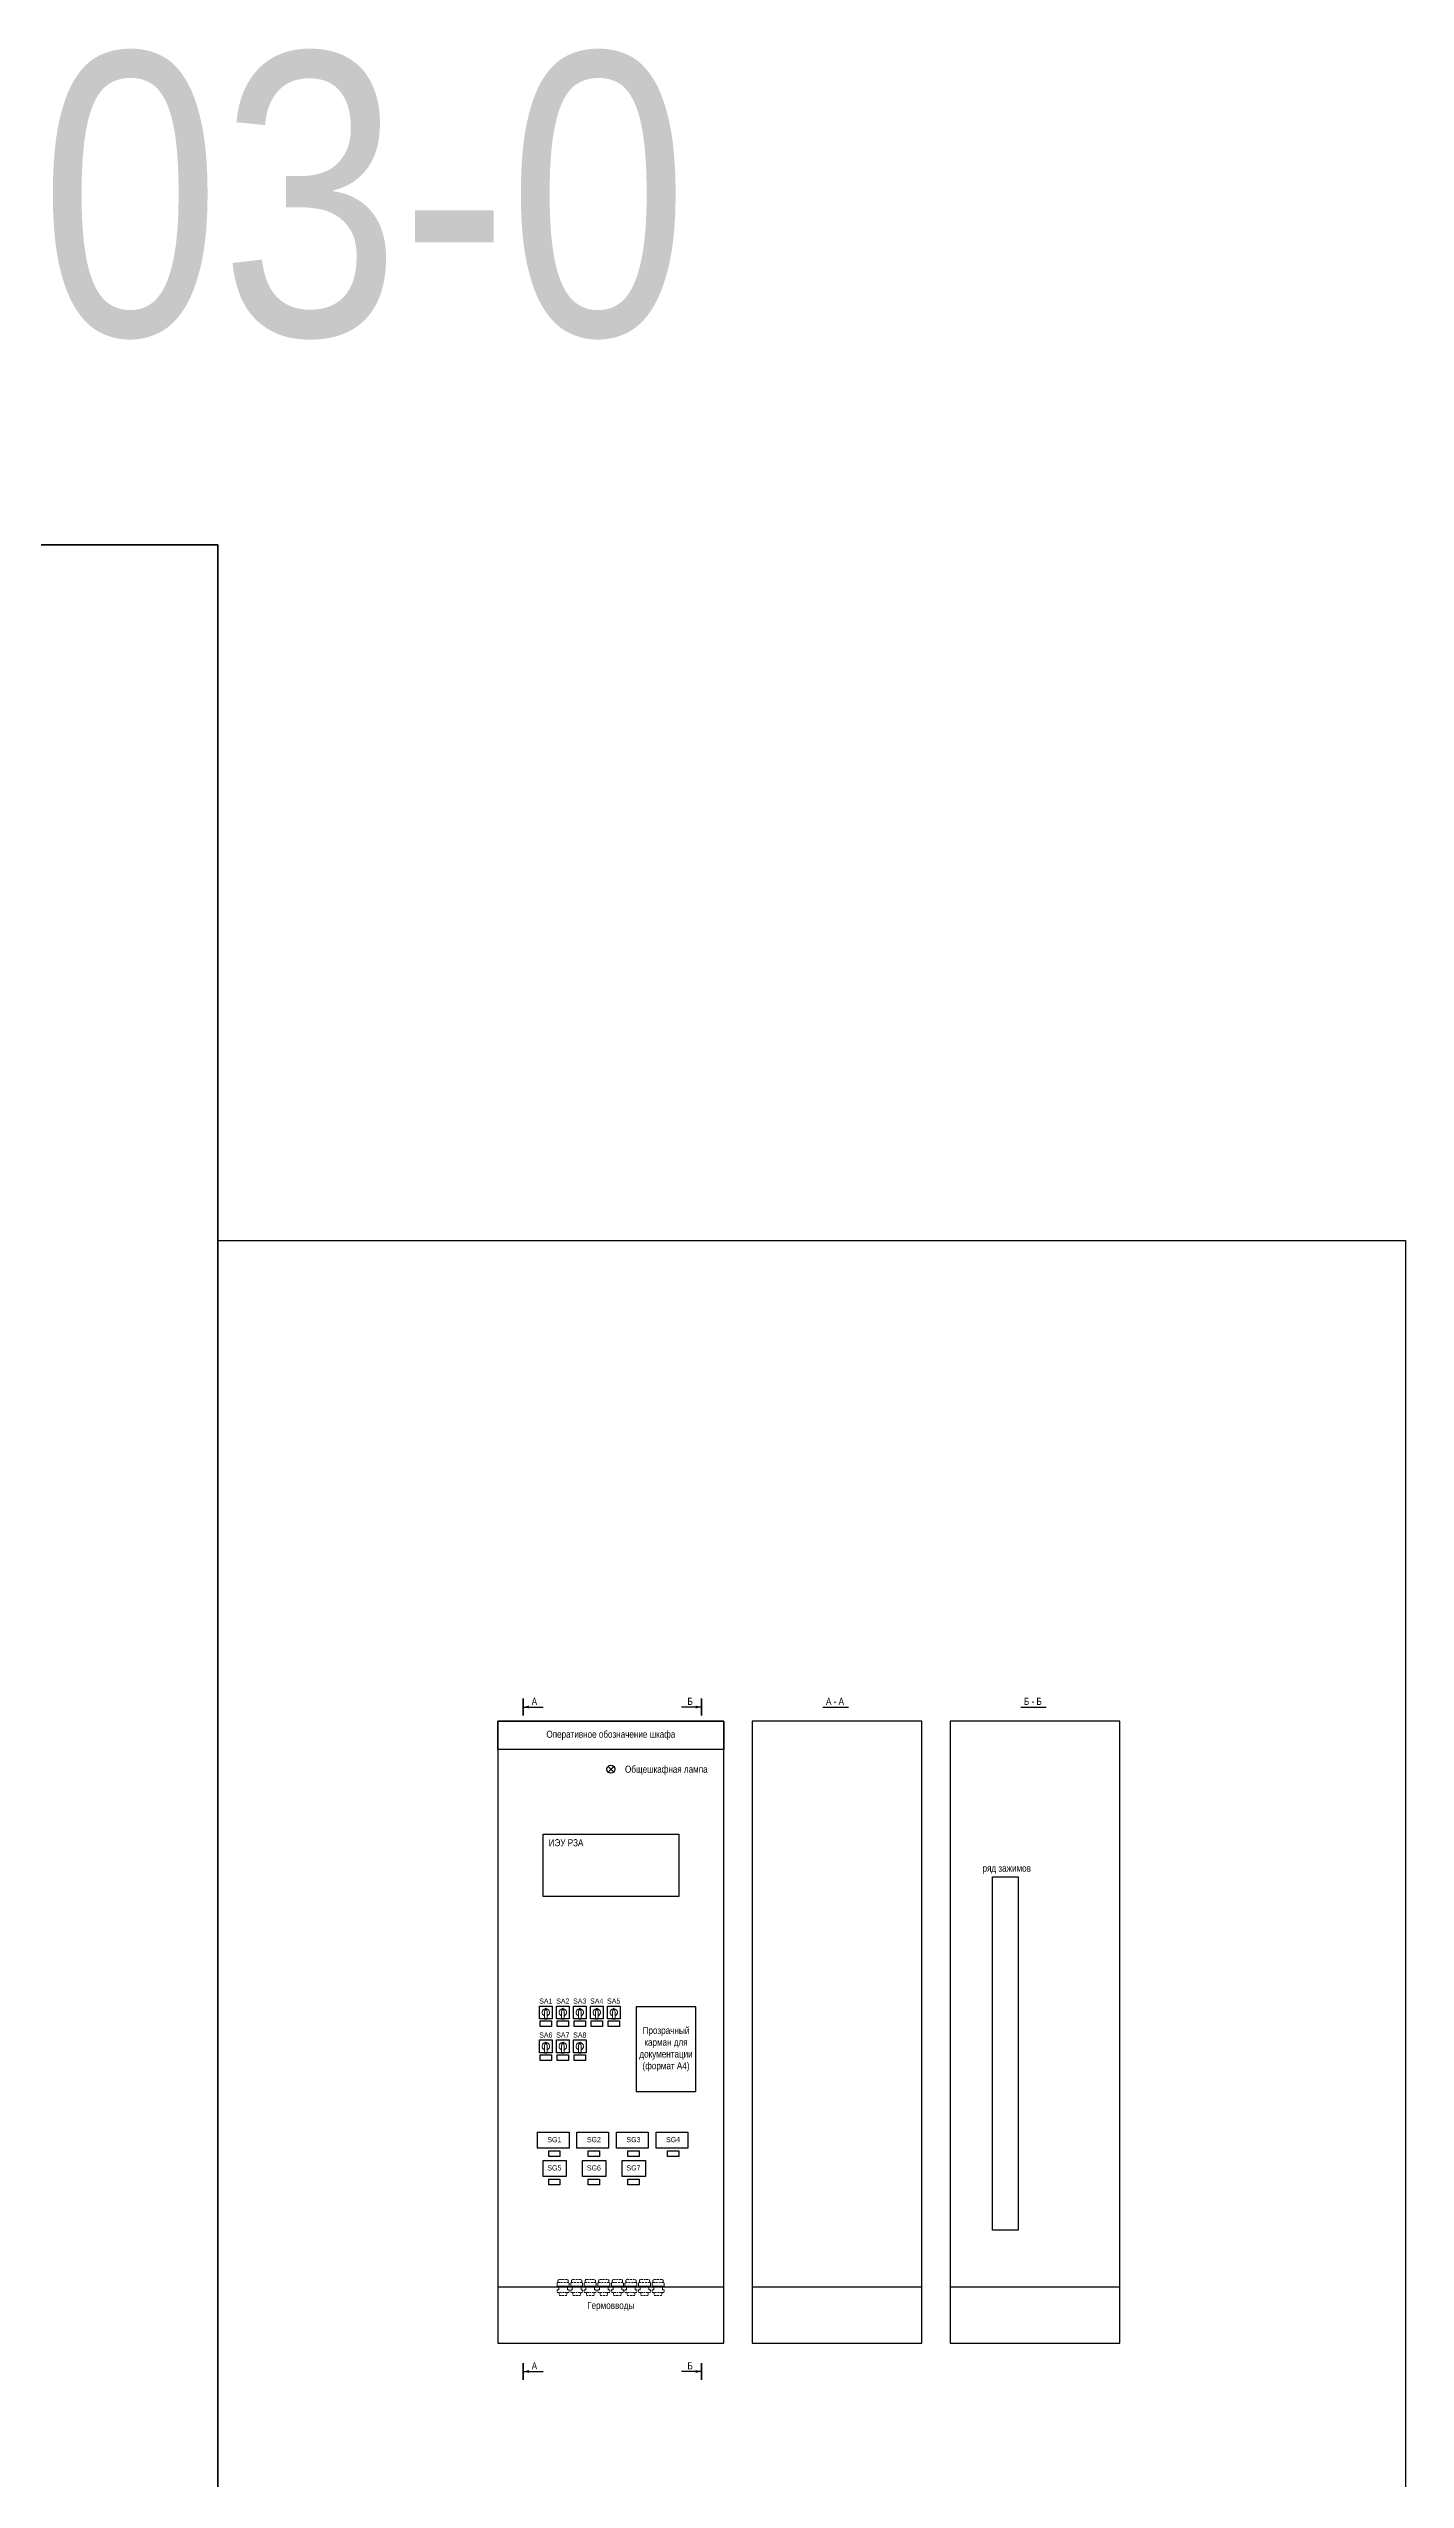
# Model space of a CAD drawing. Header units: millimetres. Extents: x 25558 to 49929, y 1902 to 19390.
# Drawn here: x 30439 to 30919, y 9547 to 10406 of the extents above; entities that cross this region are included whole.
import ezdxf
from ezdxf.enums import TextEntityAlignment as Align

# ---------------------------------------------------------------- set-up
doc = ezdxf.new("R2010")
doc.units = ezdxf.units.MM
doc.linetypes.add('Standard', pattern=[0])
doc.linetypes.add('штриховая2', pattern=[9.525, 6.35, -3.175])
doc.layers.add('Free_graphics', color=56, linetype='Continuous')
for name, color, linetype, lineweight in [('Основная', 7, 'Continuous', 30), ('Толстая', 7, 'Continuous', 53), ('Тонкая', 7, 'Continuous', 5)]:
    doc.layers.add(name, color=color, linetype=linetype, lineweight=lineweight)
doc.styles.add('Narrow', font='ARIALN.TTF')

# ---------------------------------------------------------------- blocks, each defined once
blk = doc.blocks.new('Переключатель')
at = {"ltscale": 0.35}
blk.add_line((-0.46875, -2.25), (0.46875, -2.25), dxfattribs=at)
blk.add_lwpolyline([(-2.25, 2.25), (2.25, 2.25), (2.25, -2.25), (-2.25, -2.25)], close=True, dxfattribs=at)
at = {"layer": 'Free_graphics', "color": 0, "linetype": 'Standard', "lineweight": 9}
for p, q in [((-0.46875, 0), (-0.328125, 0.9375)), ((-0.46875, -2.25), (-0.46875, 0)), ((-0.328125, 0.9375), (0, 1.5)), ((-0.328125, 0.9375), (0.328125, 0.9375)), ((0.328125, 0.9375), (0, 1.5)), ((0.46875, 0), (0.328125, 0.9375)), ((0.46875, -2.25), (0.46875, 0))]:
    blk.add_line(p, q, dxfattribs=at)
for radius, start, end in [(1.317188, 95, 249), (1.314375, 291, 85)]:
    blk.add_arc((0, 0), radius, start, end, dxfattribs=at)

msp = doc.modelspace()

# ---------------------------------------------------------------- linework, layer by layer
at = {"linetype": 'штриховая2', "lineweight": 13, "ltscale": 0.1}
for p, q in [((30618.99, 9616.25), (30618.99, 9615)), ((30618.99, 9615), (30618.99, 9616.25)), ((30618.99, 9613.94), (30618.99, 9612.89)), ((30618.99, 9613.94), (30619.56, 9613.94)), ((30618.99, 9612.89), (30621.1, 9612.89)), ((30619.28, 9616.92), (30619.28, 9616.44)), ((30619.28, 9616.44), (30621.1, 9616.44)), ((30619.56, 9613.94), (30619.56, 9615)), ((30619.76, 9612.89), (30619.76, 9611.83)), ((30619.76, 9611.83), (30621.1, 9611.83)), ((30619.85, 9617.59), (30621.1, 9617.59)), ((30622.35, 9617.59), (30621.1, 9617.59)), ((30622.92, 9616.44), (30621.1, 9616.44)), ((30623.21, 9612.89), (30621.1, 9612.89)), ((30622.44, 9611.83), (30621.1, 9611.83)), ((30622.44, 9612.89), (30622.44, 9611.83)), ((30622.64, 9613.94), (30622.64, 9615)), ((30623.21, 9613.94), (30622.64, 9613.94)), ((30622.92, 9616.92), (30622.92, 9616.44)), ((30623.21, 9616.25), (30623.21, 9615)), ((30623.21, 9615), (30623.21, 9616.25)), ((30623.21, 9613.94), (30623.21, 9612.89)), ((30623.79, 9613.94), (30623.79, 9612.89)), ((30623.79, 9613.94), (30624.36, 9613.94)), ((30623.79, 9612.89), (30625.9, 9612.89)), ((30624.08, 9616.92), (30624.08, 9616.44)), ((30624.08, 9616.44), (30625.9, 9616.44)), ((30624.36, 9613.94), (30624.36, 9615)), ((30624.56, 9612.89), (30624.56, 9611.83)), ((30624.56, 9611.83), (30625.9, 9611.83)), ((30624.65, 9617.59), (30625.9, 9617.59)), ((30627.15, 9617.59), (30625.9, 9617.59)), ((30627.72, 9616.44), (30625.9, 9616.44)), ((30628.01, 9612.89), (30625.9, 9612.89)), ((30627.24, 9611.83), (30625.9, 9611.83)), ((30627.24, 9612.89), (30627.24, 9611.83)), ((30627.44, 9613.94), (30627.44, 9615)), ((30628.01, 9613.94), (30627.44, 9613.94)), ((30627.72, 9616.92), (30627.72, 9616.44)), ((30628.01, 9616.25), (30628.01, 9615)), ((30628.01, 9615), (30628.01, 9616.25)), ((30628.01, 9613.94), (30628.01, 9612.89)), ((30628.59, 9616.25), (30628.59, 9615)), ((30628.59, 9615), (30628.59, 9616.25)), ((30628.59, 9613.94), (30628.59, 9612.89)), ((30628.59, 9613.94), (30629.16, 9613.94)), ((30628.59, 9612.89), (30630.7, 9612.89)), ((30628.88, 9616.92), (30628.88, 9616.44)), ((30628.88, 9616.44), (30630.7, 9616.44)), ((30629.16, 9613.94), (30629.16, 9615)), ((30629.36, 9612.89), (30629.36, 9611.83)), ((30629.36, 9611.83), (30630.7, 9611.83)), ((30629.45, 9617.59), (30630.7, 9617.59)), ((30631.95, 9617.59), (30630.7, 9617.59)), ((30632.52, 9616.44), (30630.7, 9616.44)), ((30632.81, 9612.89), (30630.7, 9612.89)), ((30632.04, 9611.83), (30630.7, 9611.83)), ((30632.04, 9612.89), (30632.04, 9611.83)), ((30632.24, 9613.94), (30632.24, 9615)), ((30632.81, 9613.94), (30632.24, 9613.94)), ((30632.52, 9616.92), (30632.52, 9616.44)), ((30632.81, 9616.25), (30632.81, 9615)), ((30632.81, 9615), (30632.81, 9616.25)), ((30632.81, 9613.94), (30632.81, 9612.89)), ((30633.39, 9616.25), (30633.39, 9615)), ((30633.39, 9615), (30633.39, 9616.25)), ((30633.39, 9613.94), (30633.39, 9612.89)), ((30633.39, 9613.94), (30633.96, 9613.94)), ((30633.39, 9612.89), (30635.5, 9612.89)), ((30633.68, 9616.92), (30633.68, 9616.44)), ((30633.68, 9616.44), (30635.5, 9616.44)), ((30633.96, 9613.94), (30633.96, 9615)), ((30634.16, 9612.89), (30634.16, 9611.83)), ((30634.16, 9611.83), (30635.5, 9611.83)), ((30634.25, 9617.59), (30635.5, 9617.59)), ((30636.75, 9617.59), (30635.5, 9617.59)), ((30637.32, 9616.44), (30635.5, 9616.44)), ((30637.61, 9612.89), (30635.5, 9612.89)), ((30636.84, 9611.83), (30635.5, 9611.83)), ((30636.84, 9612.89), (30636.84, 9611.83)), ((30637.04, 9613.94), (30637.04, 9615)), ((30637.61, 9613.94), (30637.04, 9613.94)), ((30637.32, 9616.92), (30637.32, 9616.44)), ((30637.61, 9616.25), (30637.61, 9615)), ((30637.61, 9615), (30637.61, 9616.25)), ((30637.61, 9613.94), (30637.61, 9612.89)), ((30638.19, 9616.25), (30638.19, 9615)), ((30638.19, 9615), (30638.19, 9616.25)), ((30638.19, 9616.25), (30638.19, 9615)), ((30638.19, 9615), (30638.19, 9616.25)), ((30638.19, 9613.94), (30638.19, 9612.89)), ((30638.19, 9613.94), (30638.76, 9613.94)), ((30638.19, 9613.94), (30638.19, 9612.89)), ((30638.19, 9612.89), (30640.3, 9612.89)), ((30638.48, 9616.92), (30638.48, 9616.44)), ((30638.48, 9616.44), (30640.3, 9616.44)), ((30638.76, 9613.94), (30638.76, 9615)), ((30638.96, 9612.89), (30638.96, 9611.83)), ((30638.96, 9611.83), (30640.3, 9611.83)), ((30639.05, 9617.59), (30640.3, 9617.59)), ((30641.55, 9617.59), (30640.3, 9617.59)), ((30642.12, 9616.44), (30640.3, 9616.44)), ((30642.41, 9612.89), (30640.3, 9612.89)), ((30641.64, 9611.83), (30640.3, 9611.83)), ((30641.64, 9612.89), (30641.64, 9611.83)), ((30641.84, 9613.94), (30641.84, 9615)), ((30642.41, 9613.94), (30641.84, 9613.94)), ((30642.12, 9616.92), (30642.12, 9616.44)), ((30642.41, 9616.25), (30642.41, 9615)), ((30642.41, 9615), (30642.41, 9616.25)), ((30642.41, 9613.94), (30642.41, 9612.89)), ((30642.99, 9616.25), (30642.99, 9615)), ((30642.99, 9615), (30642.99, 9616.25)), ((30642.99, 9613.94), (30642.99, 9612.89)), ((30642.99, 9613.94), (30643.56, 9613.94)), ((30642.99, 9612.89), (30645.1, 9612.89)), ((30643.28, 9616.92), (30643.28, 9616.44)), ((30643.28, 9616.44), (30645.1, 9616.44)), ((30643.56, 9613.94), (30643.56, 9615)), ((30643.76, 9612.89), (30643.76, 9611.83)), ((30643.76, 9611.83), (30645.1, 9611.83)), ((30643.85, 9617.59), (30645.1, 9617.59)), ((30646.35, 9617.59), (30645.1, 9617.59)), ((30646.92, 9616.44), (30645.1, 9616.44)), ((30647.21, 9612.89), (30645.1, 9612.89)), ((30646.44, 9611.83), (30645.1, 9611.83)), ((30646.44, 9612.89), (30646.44, 9611.83)), ((30646.64, 9613.94), (30646.64, 9615)), ((30647.21, 9613.94), (30646.64, 9613.94)), ((30646.92, 9616.92), (30646.92, 9616.44)), ((30647.21, 9616.25), (30647.21, 9615)), ((30647.21, 9615), (30647.21, 9616.25)), ((30647.21, 9613.94), (30647.21, 9612.89)), ((30647.79, 9616.25), (30647.79, 9615)), ((30647.79, 9615), (30647.79, 9616.25)), ((30647.79, 9613.94), (30647.79, 9612.89)), ((30647.79, 9613.94), (30648.36, 9613.94)), ((30647.79, 9612.89), (30649.9, 9612.89)), ((30648.08, 9616.92), (30648.08, 9616.44)), ((30648.08, 9616.44), (30649.9, 9616.44)), ((30648.36, 9613.94), (30648.36, 9615)), ((30648.56, 9612.89), (30648.56, 9611.83)), ((30648.56, 9611.83), (30649.9, 9611.83)), ((30648.65, 9617.59), (30649.9, 9617.59)), ((30651.15, 9617.59), (30649.9, 9617.59)), ((30651.72, 9616.44), (30649.9, 9616.44)), ((30652.01, 9612.89), (30649.9, 9612.89)), ((30651.24, 9611.83), (30649.9, 9611.83)), ((30651.24, 9612.89), (30651.24, 9611.83)), ((30651.44, 9613.94), (30651.44, 9615)), ((30652.01, 9613.94), (30651.44, 9613.94)), ((30651.72, 9616.92), (30651.72, 9616.44)), ((30652.01, 9616.25), (30652.01, 9615)), ((30652.01, 9615), (30652.01, 9616.25)), ((30652.01, 9613.94), (30652.01, 9612.89)), ((30652.59, 9616.25), (30652.59, 9615)), ((30652.59, 9615), (30652.59, 9616.25)), ((30652.59, 9613.94), (30652.59, 9612.89)), ((30652.59, 9613.94), (30653.16, 9613.94)), ((30652.59, 9612.89), (30654.7, 9612.89)), ((30652.88, 9616.92), (30652.88, 9616.44)), ((30652.88, 9616.44), (30654.7, 9616.44)), ((30653.16, 9613.94), (30653.16, 9615)), ((30653.36, 9612.89), (30653.36, 9611.83)), ((30653.36, 9611.83), (30654.7, 9611.83)), ((30653.45, 9617.59), (30654.7, 9617.59)), ((30655.95, 9617.59), (30654.7, 9617.59)), ((30656.52, 9616.44), (30654.7, 9616.44)), ((30656.81, 9612.89), (30654.7, 9612.89)), ((30656.04, 9611.83), (30654.7, 9611.83)), ((30656.04, 9612.89), (30656.04, 9611.83)), ((30656.24, 9613.94), (30656.24, 9615)), ((30656.81, 9613.94), (30656.24, 9613.94)), ((30656.52, 9616.92), (30656.52, 9616.44)), ((30656.81, 9616.25), (30656.81, 9615)), ((30656.81, 9615), (30656.81, 9616.25)), ((30656.81, 9613.94), (30656.81, 9612.89))]:
    msp.add_line(p, q, dxfattribs=at)
msp.add_lwpolyline([(30919, 9985), (30919, 9391), (30499, 9391), (30499, 9985)], close=True)
for points in [[(30618.99, 9616.25), (30619.02, 9616.3), (30619.09, 9616.36), (30619.14, 9616.4), (30619.19, 9616.42), (30619.25, 9616.43), (30619.28, 9616.44)], [(30619.28, 9616.92), (30619.29, 9617.1), (30619.32, 9617.23), (30619.38, 9617.36), (30619.47, 9617.47), (30619.58, 9617.54), (30619.72, 9617.59), (30619.95, 9617.59)], [(30622.92, 9616.92), (30622.91, 9617.1), (30622.88, 9617.23), (30622.82, 9617.36), (30622.74, 9617.47), (30622.63, 9617.54), (30622.48, 9617.59), (30622.25, 9617.59)], [(30623.21, 9616.25), (30623.18, 9616.3), (30623.11, 9616.36), (30623.06, 9616.4), (30623.01, 9616.42), (30622.95, 9616.43), (30622.92, 9616.44)], [(30623.79, 9616.25), (30623.82, 9616.3), (30623.89, 9616.36), (30623.94, 9616.4), (30623.99, 9616.42), (30624.05, 9616.43), (30624.08, 9616.44)], [(30624.08, 9616.92), (30624.09, 9617.1), (30624.12, 9617.23), (30624.18, 9617.36), (30624.27, 9617.47), (30624.38, 9617.54), (30624.52, 9617.59), (30624.75, 9617.59)], [(30627.72, 9616.92), (30627.71, 9617.1), (30627.68, 9617.23), (30627.62, 9617.36), (30627.54, 9617.47), (30627.43, 9617.54), (30627.28, 9617.59), (30627.05, 9617.59)], [(30628.01, 9616.25), (30627.98, 9616.3), (30627.91, 9616.36), (30627.86, 9616.4), (30627.81, 9616.42), (30627.75, 9616.43), (30627.72, 9616.44)], [(30628.59, 9616.25), (30628.62, 9616.3), (30628.69, 9616.36), (30628.74, 9616.4), (30628.79, 9616.42), (30628.85, 9616.43), (30628.88, 9616.44)], [(30628.88, 9616.92), (30628.89, 9617.1), (30628.92, 9617.23), (30628.98, 9617.36), (30629.07, 9617.47), (30629.18, 9617.54), (30629.32, 9617.59), (30629.55, 9617.59)], [(30632.52, 9616.92), (30632.51, 9617.1), (30632.48, 9617.23), (30632.42, 9617.36), (30632.34, 9617.47), (30632.23, 9617.54), (30632.08, 9617.59), (30631.85, 9617.59)], [(30632.81, 9616.25), (30632.78, 9616.3), (30632.71, 9616.36), (30632.66, 9616.4), (30632.61, 9616.42), (30632.55, 9616.43), (30632.52, 9616.44)], [(30633.39, 9616.25), (30633.42, 9616.3), (30633.49, 9616.36), (30633.54, 9616.4), (30633.59, 9616.42), (30633.65, 9616.43), (30633.68, 9616.44)], [(30633.68, 9616.92), (30633.69, 9617.1), (30633.72, 9617.23), (30633.78, 9617.36), (30633.87, 9617.47), (30633.98, 9617.54), (30634.12, 9617.59), (30634.35, 9617.59)], [(30637.32, 9616.92), (30637.31, 9617.1), (30637.28, 9617.23), (30637.22, 9617.36), (30637.14, 9617.47), (30637.03, 9617.54), (30636.88, 9617.59), (30636.65, 9617.59)], [(30637.61, 9616.25), (30637.58, 9616.3), (30637.51, 9616.36), (30637.46, 9616.4), (30637.41, 9616.42), (30637.35, 9616.43), (30637.32, 9616.44)], [(30638.19, 9616.25), (30638.22, 9616.3), (30638.29, 9616.36), (30638.34, 9616.4), (30638.39, 9616.42), (30638.45, 9616.43), (30638.48, 9616.44)], [(30638.48, 9616.92), (30638.49, 9617.1), (30638.52, 9617.23), (30638.58, 9617.36), (30638.67, 9617.47), (30638.78, 9617.54), (30638.92, 9617.59), (30639.15, 9617.59)], [(30642.12, 9616.92), (30642.11, 9617.1), (30642.08, 9617.23), (30642.02, 9617.36), (30641.94, 9617.47), (30641.83, 9617.54), (30641.68, 9617.59), (30641.45, 9617.59)], [(30642.41, 9616.25), (30642.38, 9616.3), (30642.31, 9616.36), (30642.26, 9616.4), (30642.21, 9616.42), (30642.15, 9616.43), (30642.12, 9616.44)], [(30642.99, 9616.25), (30643.02, 9616.3), (30643.09, 9616.36), (30643.14, 9616.4), (30643.19, 9616.42), (30643.25, 9616.43), (30643.28, 9616.44)], [(30643.28, 9616.92), (30643.29, 9617.1), (30643.32, 9617.23), (30643.38, 9617.36), (30643.47, 9617.47), (30643.58, 9617.54), (30643.72, 9617.59), (30643.95, 9617.59)], [(30646.92, 9616.92), (30646.91, 9617.1), (30646.88, 9617.23), (30646.82, 9617.36), (30646.74, 9617.47), (30646.63, 9617.54), (30646.48, 9617.59), (30646.25, 9617.59)], [(30647.21, 9616.25), (30647.18, 9616.3), (30647.11, 9616.36), (30647.06, 9616.4), (30647.01, 9616.42), (30646.95, 9616.43), (30646.92, 9616.44)], [(30647.79, 9616.25), (30647.82, 9616.3), (30647.89, 9616.36), (30647.94, 9616.4), (30647.99, 9616.42), (30648.05, 9616.43), (30648.08, 9616.44)], [(30648.08, 9616.92), (30648.09, 9617.1), (30648.12, 9617.23), (30648.18, 9617.36), (30648.27, 9617.47), (30648.38, 9617.54), (30648.52, 9617.59), (30648.75, 9617.59)], [(30651.72, 9616.92), (30651.71, 9617.1), (30651.68, 9617.23), (30651.62, 9617.36), (30651.54, 9617.47), (30651.43, 9617.54), (30651.28, 9617.59), (30651.05, 9617.59)], [(30652.01, 9616.25), (30651.98, 9616.3), (30651.91, 9616.36), (30651.86, 9616.4), (30651.81, 9616.42), (30651.75, 9616.43), (30651.72, 9616.44)], [(30652.59, 9616.25), (30652.62, 9616.3), (30652.69, 9616.36), (30652.74, 9616.4), (30652.79, 9616.42), (30652.85, 9616.43), (30652.88, 9616.44)], [(30652.88, 9616.92), (30652.89, 9617.1), (30652.92, 9617.23), (30652.98, 9617.36), (30653.07, 9617.47), (30653.18, 9617.54), (30653.32, 9617.59), (30653.55, 9617.59)], [(30656.52, 9616.92), (30656.51, 9617.1), (30656.48, 9617.23), (30656.42, 9617.36), (30656.34, 9617.47), (30656.23, 9617.54), (30656.08, 9617.59), (30655.85, 9617.59)], [(30656.81, 9616.25), (30656.78, 9616.3), (30656.71, 9616.36), (30656.66, 9616.4), (30656.61, 9616.42), (30656.55, 9616.43), (30656.52, 9616.44)]]:
    msp.add_spline(points, degree=3, dxfattribs=at)
at = {"layer": 'Основная', "ltscale": 100}
msp.add_line((30598, 9615), (30678, 9615), dxfattribs=at)
at = {"layer": 'Основная', "linetype": 'штриховая2', "lineweight": 13, "ltscale": 1000}
for p, q in [((30618.99, 9615.19), (30621.1, 9615.19)), ((30618.99, 9615), (30621.1, 9615)), ((30619.56, 9615), (30618.99, 9615)), ((30623.21, 9615.19), (30621.1, 9615.19)), ((30623.21, 9615), (30621.1, 9615)), ((30622.64, 9615), (30623.21, 9615)), ((30623.79, 9616.25), (30623.79, 9615)), ((30623.79, 9615), (30623.79, 9616.25)), ((30623.79, 9615.19), (30625.9, 9615.19)), ((30623.79, 9615), (30625.9, 9615)), ((30624.36, 9615), (30623.79, 9615)), ((30628.01, 9615.19), (30625.9, 9615.19)), ((30628.01, 9615), (30625.9, 9615)), ((30627.44, 9615), (30628.01, 9615)), ((30628.59, 9615.19), (30630.7, 9615.19)), ((30628.59, 9615), (30630.7, 9615)), ((30629.16, 9615), (30628.59, 9615)), ((30632.81, 9615.19), (30630.7, 9615.19)), ((30632.81, 9615), (30630.7, 9615)), ((30632.24, 9615), (30632.81, 9615)), ((30633.39, 9615.19), (30635.5, 9615.19)), ((30633.39, 9615), (30635.5, 9615)), ((30633.96, 9615), (30633.39, 9615)), ((30637.61, 9615.19), (30635.5, 9615.19)), ((30637.61, 9615), (30635.5, 9615)), ((30637.04, 9615), (30637.61, 9615)), ((30638.19, 9615.19), (30640.3, 9615.19)), ((30638.19, 9615), (30640.3, 9615)), ((30638.76, 9615), (30638.19, 9615)), ((30642.41, 9615.19), (30640.3, 9615.19)), ((30642.41, 9615), (30640.3, 9615)), ((30641.84, 9615), (30642.41, 9615)), ((30642.99, 9615.19), (30645.1, 9615.19)), ((30642.99, 9615), (30645.1, 9615)), ((30643.56, 9615), (30642.99, 9615)), ((30647.21, 9615.19), (30645.1, 9615.19)), ((30647.21, 9615), (30645.1, 9615)), ((30646.64, 9615), (30647.21, 9615)), ((30647.79, 9615.19), (30649.9, 9615.19)), ((30647.79, 9615), (30649.9, 9615)), ((30648.36, 9615), (30647.79, 9615)), ((30652.01, 9615.19), (30649.9, 9615.19)), ((30652.01, 9615), (30649.9, 9615)), ((30651.44, 9615), (30652.01, 9615)), ((30652.59, 9615.19), (30654.7, 9615.19)), ((30652.59, 9615), (30654.7, 9615)), ((30653.16, 9615), (30652.59, 9615)), ((30656.81, 9615.19), (30654.7, 9615.19)), ((30656.81, 9615), (30654.7, 9615)), ((30656.24, 9615), (30656.81, 9615))]:
    msp.add_line(p, q, dxfattribs=at)
at = {"layer": 'Основная', "ltscale": 100}
for points in [[(30607, 9820, 0, 1, 0), (30609, 9820, 0, 0, 0)], [(30670, 9820, 0, 1, 0), (30668, 9820, 0, 0, 0)], [(30607, 9585, 0, 1, 0), (30609, 9585, 0, 0, 0)], [(30670, 9585, 0, 1, 0), (30668, 9585, 0, 0, 0)]]:
    msp.add_lwpolyline(points, format="xyseb", dxfattribs=at)
for points in [[(30607, 9820), (30614, 9820)], [(30670, 9820), (30663, 9820)], [(30713, 9820), (30722, 9820)], [(30783, 9820), (30792, 9820)], [(30637, 9799), (30639, 9797)], [(30637, 9797), (30639, 9799)], [(30688, 9615), (30748, 9615)], [(30758, 9615), (30818, 9615)], [(30607, 9585), (30614, 9585)], [(30670, 9585), (30663, 9585)]]:
    msp.add_lwpolyline(points, dxfattribs=at)
at = {"layer": 'Основная'}
for points in [[(30598, 9595), (30678, 9595), (30678, 9815), (30598, 9815)], [(30748, 9815), (30688, 9815), (30688, 9595), (30748, 9595)], [(30818, 9815), (30758, 9815), (30758, 9595), (30818, 9595)], [(30614, 9775), (30662, 9775), (30662, 9753), (30614, 9753)], [(30773, 9760), (30782, 9760), (30782, 9635), (30773, 9635)], [(30647, 9684), (30668, 9684), (30668, 9714), (30647, 9714)], [(30613, 9709), (30617, 9709), (30617, 9707), (30613, 9707)], [(30619, 9709), (30623, 9709), (30623, 9707), (30619, 9707)], [(30625, 9709), (30629, 9709), (30629, 9707), (30625, 9707)], [(30631, 9709), (30635, 9709), (30635, 9707), (30631, 9707)], [(30637, 9709), (30641, 9709), (30641, 9707), (30637, 9707)], [(30613, 9697), (30617, 9697), (30617, 9695), (30613, 9695)], [(30619, 9697), (30623, 9697), (30623, 9695), (30619, 9695)], [(30625, 9697), (30629, 9697), (30629, 9695), (30625, 9695)], [(30616, 9663), (30620, 9663), (30620, 9661), (30616, 9661)], [(30630, 9663), (30634, 9663), (30634, 9661), (30630, 9661)], [(30644, 9663), (30648, 9663), (30648, 9661), (30644, 9661)], [(30658, 9663), (30662, 9663), (30662, 9661), (30658, 9661)], [(30616, 9653), (30620, 9653), (30620, 9651), (30616, 9651)], [(30630, 9653), (30634, 9653), (30634, 9651), (30630, 9651)], [(30644, 9653), (30648, 9653), (30648, 9651), (30644, 9651)]]:
    msp.add_lwpolyline(points, close=True, dxfattribs=at)
at = {"layer": 'Основная', "ltscale": 100}
msp.add_lwpolyline([(30598, 9815), (30678, 9815), (30678, 9805), (30598, 9805)], close=True, dxfattribs=at)
at = {"layer": 'Основная', "ltscale": 0.35}
for points in [[(30612, 9669.6), (30623.2, 9669.6), (30623.2, 9664), (30612, 9664)], [(30626, 9669.6), (30637.2, 9669.6), (30637.2, 9664), (30626, 9664)], [(30640, 9669.6), (30651.2, 9669.6), (30651.2, 9664), (30640, 9664)], [(30654, 9669.6), (30665.2, 9669.6), (30665.2, 9664), (30654, 9664)], [(30614, 9659.6), (30622.2, 9659.6), (30622.2, 9654), (30614, 9654)], [(30628, 9659.6), (30636.2, 9659.6), (30636.2, 9654), (30628, 9654)], [(30642, 9659.6), (30650.2, 9659.6), (30650.2, 9654), (30642, 9654)]]:
    msp.add_lwpolyline(points, close=True, dxfattribs=at)
msp.add_circle((30638, 9798), 1.41, dxfattribs=at)
at = {"layer": 'Толстая', "ltscale": 100}
for points in [[(30607, 9823), (30607, 9817)], [(30670, 9823), (30670, 9817)], [(30607, 9588), (30607, 9582)], [(30670, 9588), (30670, 9582)]]:
    msp.add_lwpolyline(points, dxfattribs=at)
at = {"layer": 'Тонкая', "color": 3, "lineweight": 50}
msp.add_lwpolyline([(30499, 9391), (29905, 9391), (29905, 10231), (30499, 10231)], close=True, dxfattribs=at)

# ---------------------------------------------------------------- block references
at = {"layer": 'Основная', "ltscale": 0.35}
for p in [(30615, 9712), (30621, 9712), (30627, 9712), (30633, 9712), (30639, 9712), (30615, 9700), (30621, 9700), (30627, 9700)]:
    msp.add_blockref('Переключатель', p, dxfattribs=at)

# ---------------------------------------------------------------- texts
at = {"style": 'Narrow'}
msp.add_text('ШЭТ 430.03-0', height=100, dxfattribs=at).set_placement((29924, 10305))
at = {"layer": 'Основная', "style": 'Narrow'}
for s, p in [('А', (30610, 9822)), ('Б', (30665.09, 9822)), ('А - А', (30714.09, 9822)), ('Б - Б', (30784.09, 9822)), ('Общешкафная лампа', (30643, 9798)), ('ИЭУ РЗА', (30616, 9772)), ('ИЭУ РЗА', (30616, 9772)), ('А', (30610, 9587)), ('Б', (30665.09, 9587))]:
    msp.add_text(s, height=2.5, dxfattribs=at).set_placement(p, align=Align.MIDDLE_LEFT)
for s, height, p in [('ряд зажимов', 2.5, (30778, 9763)), ('SA1', 1.8, (30615, 9716)), ('SA2', 1.8, (30621, 9716)), ('SA3', 1.8, (30627, 9716)), ('SA4', 1.8, (30633, 9716)), ('SA5', 1.8, (30639, 9716)), ('SA6', 1.8, (30615, 9704)), ('SA7', 1.8, (30621, 9704)), ('SA8', 1.8, (30627, 9704)), ('SG1', 1.8, (30618, 9667)), ('SG2', 1.8, (30632, 9667)), ('SG3', 1.8, (30646, 9667)), ('SG4', 1.8, (30660, 9667)), ('SG5', 1.8, (30618, 9657)), ('SG6', 1.8, (30632, 9657)), ('SG7', 1.8, (30646, 9657))]:
    msp.add_text(s, height=height, dxfattribs=at).set_placement(p, align=Align.MIDDLE_CENTER)
at = {"layer": 'Основная', "char_height": 2.5, "attachment_point": 5, "style": 'Narrow'}
for s, insert, width in [('Оперативное обозначение шкафа', (30638, 9810), 80), ('Прозрачный карман для документации (формат А4)', (30657.5, 9699), 21), ('Гермовводы ', (30638, 9608), 58)]:
    msp.add_mtext(s, dxfattribs=dict(at, insert=insert, width=width))

doc.saveas('drawing.dxf')
